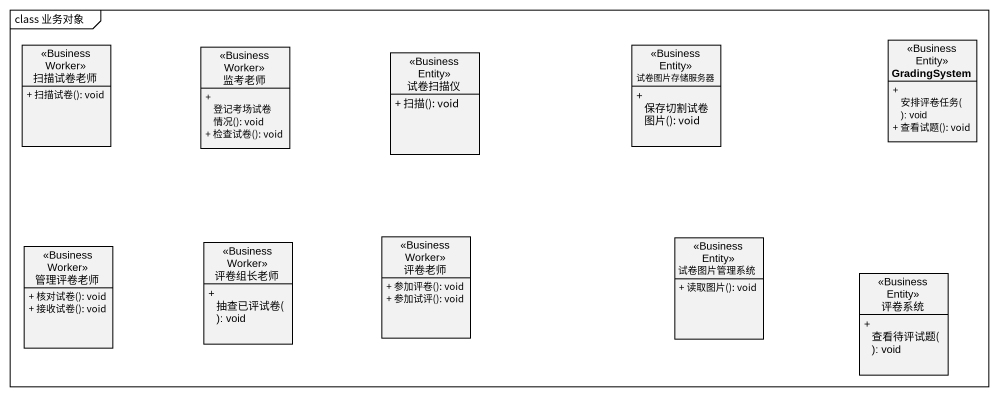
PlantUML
@startuml
mainframe class 业务对象
hide circle
hide empty members
skinparam classAttributeIconSize 0
class 扫描试卷老师 <<Business Worker>> {
  + 扫描试卷(): void
}
class 监考老师 <<Business Worker>> {
  + 登记考场试卷情况(): void
  + 检查试卷(): void
}
class 试卷扫描仪 <<Business Entity>> {
  + 扫描(): void
}
class 试卷图片存储服务器 <<Business Entity>> {
  + 保存切割试卷图片(): void
}
class GradingSystem <<Business Entity>> {
  + 安排评卷任务(): void
  + 查看试题(): void
}
class 管理评卷老师 <<Business Worker>> {
  + 核对试卷(): void
  + 接收试卷(): void
}
class 评卷组长老师 <<Business Worker>> {
  + 抽查已评试卷(): void
}
class 评卷老师 <<Business Worker>> {
  + 参加评卷(): void
  + 参加试评(): void
}
class 试卷图片管理系统 <<Business Entity>> {
  + 读取图片(): void
}
class 评卷系统 <<Business Entity>> {
  + 查看待评试题(): void
}
@enduml
